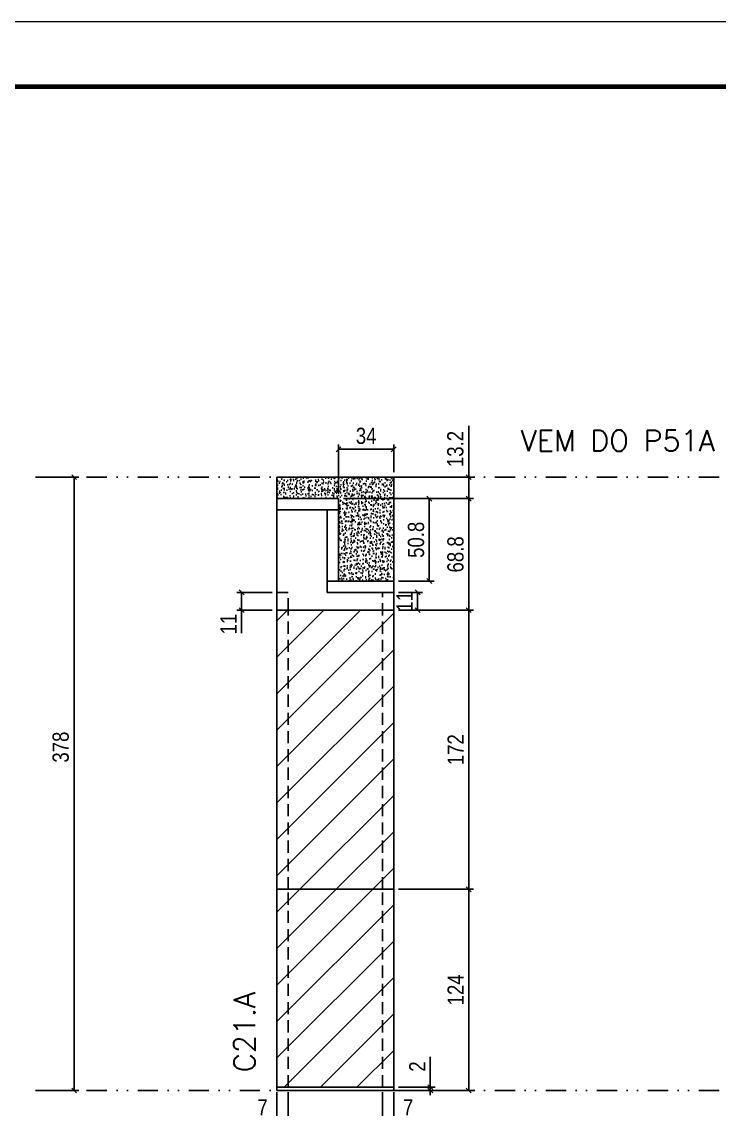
# Model space of a CAD drawing. Extents: x 2949 to 9203, y -16089 to 12527.
# Drawn here: x 8144 to 8574, y -8818 to -8148 of the extents above; entities that cross this region are included whole.
import ezdxf

# ---------------------------------------------------------------- set-up
doc = ezdxf.new("R2010")
doc.units = 0
for name, pattern in [('DASHED', [0.75, 0.5, -0.25]), ('DIVIDE2', [0.625, 0.25, -0.125, 0, -0.125, 0, -0.125]), ('HIDDEN', [0.375, 0.25, -0.125])]:
    doc.linetypes.add(name, pattern=pattern)
for name, color, linetype in [('COTA', 241, 'Continuous'), ('cotas', 4, 'Continuous'), ('Nível', 160, 'Continuous'), ('Painéis', 200, 'Continuous'), ('SARR_2.2x7', 40, 'Continuous'), ('Sarrafo de Pressão', 42, 'HIDDEN')]:
    doc.layers.add(name, color=color, linetype=linetype)
for name, color, linetype, lineweight in [('Folhas', 255, 'Continuous', 9), ('Hachura', 251, 'Continuous', 9), ('SARRAFO DE PRESSAO', 251, 'DASHED', 9), ('Texto Seção', 7, 'Continuous', 15)]:
    doc.layers.add(name, color=color, linetype=linetype, lineweight=lineweight)
doc.styles.add('COTA TECNICA', font='techl___.ttf', dxfattribs={"height": 10})
doc.styles.add('COTA TECNICA-50', font='techl___.ttf', dxfattribs={"height": 10})
doc.styles.add('REGUA-120', font='ROMANS.shx', dxfattribs={"height": 15})
doc.dimstyles.new('COTA PAINEL-50', dxfattribs={"dimtxt": 10, "dimasz": 3, "dimexe": 3, "dimexo": 3, "dimgap": 3, "dimtad": 1, "dimdec": 1, "dimzin": 12, "dimdsep": 46, "dimtxsty": 'COTA TECNICA-50', "dimblk1": 'OBLIQUE', "dimblk2": 'OBLIQUE', "dimsah": 1, "dimcen": 0.9, "dimclrd": 4, "dimclre": 4, "dimclrt": 240, "dimadec": 1, "dimazin": 3, "dimtfac": 1, "dimtdec": 1, "dimtmove": 0, "dimatfit": 3, "dimfxl": 1, "dimtolj": 1, "dimtzin": 12, "dimarcsym": 0})
doc.dimstyles.new('PAINEL', dxfattribs={"dimtxt": 10, "dimasz": 3, "dimexe": 3, "dimexo": 3, "dimgap": 3, "dimtad": 1, "dimdec": 1, "dimzin": 12, "dimdsep": 46, "dimtxsty": 'COTA TECNICA', "dimblk1": 'OBLIQUE', "dimblk2": 'OBLIQUE', "dimsah": 1, "dimcen": 0.9, "dimclrd": 4, "dimclre": 4, "dimclrt": 240, "dimadec": 1, "dimazin": 3, "dimtfac": 1, "dimtdec": 1, "dimtmove": 0, "dimatfit": 3, "dimfxl": 1, "dimtolj": 1, "dimtzin": 12, "dimarcsym": 0})
pattern_1 = [(45, (-181.83, 5742.876), (-11.22532, 11.22532), [])]

# ---------------------------------------------------------------- blocks, each defined once
blk = doc.blocks.new('9999999999')
at = {"layer": 'Folhas'}
blk.add_lwpolyline([(98138.98, 34190.21), (99623.98, 34190.21), (99623.98, 35240.21), (98138.98, 35240.21)], close=True, dxfattribs=at)
at = {"layer": 'Folhas', "color": 30, "const_width": 3}
blk.add_lwpolyline([(98213.98, 34230.21), (99583.98, 34230.21), (99583.98, 35200.21), (98213.98, 35200.21)], close=True, dxfattribs=at)
blk = doc.blocks.new('_Oblique')
at = {"color": 0, "linetype": 'ByBlock', "lineweight": -2}
blk.add_line((-0.5, -0.5), (0.5, 0.5), dxfattribs=at)
blk = doc.blocks.new('*D2906')
at = {"layer": 'cotas', "color": 4, "linetype": 'ByBlock', "lineweight": -2, "transparency": 16777216}
for p, q in [((8155.19, -8428.33), (8178.91, -8428.33)), ((8175.91, -8428.33), (8175.91, -8806.33)), ((8155.19, -8806.33), (8178.91, -8806.33))]:
    blk.add_line(p, q, dxfattribs=at)
at = {"layer": 'Defpoints', "color": 0, "linetype": 'ByBlock', "transparency": 16777216}
for p in [(8152.19, -8428.33), (8152.19, -8806.33), (8175.91, -8806.33)]:
    blk.add_point(p, dxfattribs=at)
at = {"layer": 'cotas', "color": 4, "linetype": 'ByBlock', "lineweight": -2, "transparency": 16777216, "xscale": 3, "yscale": 3, "zscale": 3}
for p, rotation in [((8175.91, -8428.33), 90), ((8175.91, -8806.33), 270)]:
    blk.add_blockref('_Oblique', p, dxfattribs=dict(at, rotation=rotation))
at = {"layer": 'cotas', "color": 240, "linetype": 'ByBlock', "transparency": 16777216, "insert": (8167.67, -8594.72), "char_height": 10, "attachment_point": 5, "rotation": 90, "style": 'COTA TECNICA'}
blk.add_mtext('\\A1;378', dxfattribs=at)
blk = doc.blocks.new('*D2911')
at = {"layer": 'COTA', "color": 4, "lineweight": -2, "transparency": 16777216}
for p, q in [((8300.92, -8807.33), (8300.92, -8861.51)), ((8372.92, -8807.33), (8372.92, -8861.51)), ((8300.92, -8858.51), (8372.92, -8858.51))]:
    blk.add_line(p, q, dxfattribs=at)
at = {"layer": 'Defpoints', "color": 0, "transparency": 16777216}
for p in [(8300.92, -8804.33), (8372.92, -8804.33), (8372.92, -8858.51)]:
    blk.add_point(p, dxfattribs=at)
at = {"layer": 'COTA', "color": 4, "lineweight": -2, "transparency": 16777216, "xscale": 3, "yscale": 3, "zscale": 3, "rotation": 180}
blk.add_blockref('_Oblique', (8300.92, -8858.51), dxfattribs=at)
at = {"layer": 'COTA', "color": 4, "lineweight": -2, "transparency": 16777216, "xscale": 3, "yscale": 3, "zscale": 3}
blk.add_blockref('_Oblique', (8372.92, -8858.51), dxfattribs=at)
at = {"layer": 'COTA', "color": 240, "transparency": 16777216, "insert": (8336.92, -8850.44), "char_height": 10, "attachment_point": 5, "style": 'COTA TECNICA'}
blk.add_mtext('\\A1;72', dxfattribs=at)
blk = doc.blocks.new('*D2912')
at = {"layer": 'COTA', "color": 4, "lineweight": -2, "transparency": 16777216}
for p, q in [((8375.92, -8682.33), (8422.16, -8682.33)), ((8419.16, -8806.33), (8419.16, -8682.33)), ((8375.92, -8806.33), (8422.16, -8806.33))]:
    blk.add_line(p, q, dxfattribs=at)
at = {"layer": 'Defpoints', "color": 0, "transparency": 16777216}
for p in [(8372.92, -8682.33), (8419.16, -8682.33), (8372.92, -8806.33)]:
    blk.add_point(p, dxfattribs=at)
at = {"layer": 'COTA', "color": 4, "lineweight": -2, "transparency": 16777216, "xscale": 3, "yscale": 3, "zscale": 3}
for p, rotation in [((8419.16, -8682.33), 90), ((8419.16, -8806.33), 270)]:
    blk.add_blockref('_Oblique', p, dxfattribs=dict(at, rotation=rotation))
at = {"layer": 'COTA', "color": 240, "transparency": 16777216, "insert": (8411.09, -8744.33), "char_height": 10, "attachment_point": 5, "rotation": 90, "style": 'COTA TECNICA-50'}
blk.add_mtext('\\A1;124', dxfattribs=at)
blk = doc.blocks.new('*D2913')
at = {"layer": 'COTA', "color": 4, "lineweight": -2, "transparency": 16777216}
for p, q in [((8395.45, -8804.33), (8395.45, -8785.53)), ((8375.92, -8804.33), (8398.45, -8804.33)), ((8375.92, -8806.33), (8398.45, -8806.33)), ((8395.45, -8806.33), (8395.45, -8804.33)), ((8395.45, -8806.33), (8395.45, -8809.33))]:
    blk.add_line(p, q, dxfattribs=at)
at = {"layer": 'Defpoints', "color": 0, "transparency": 16777216}
for p in [(8372.92, -8804.33), (8372.92, -8806.33), (8395.45, -8806.33)]:
    blk.add_point(p, dxfattribs=at)
at = {"layer": 'COTA', "color": 4, "lineweight": -2, "transparency": 16777216, "xscale": 3, "yscale": 3, "zscale": 3}
for p, rotation in [((8395.45, -8804.33), 270), ((8395.45, -8806.33), 90)]:
    blk.add_blockref('_Oblique', p, dxfattribs=dict(at, rotation=rotation))
at = {"layer": 'COTA', "color": 240, "transparency": 16777216, "insert": (8387.45, -8791.59), "char_height": 10, "attachment_point": 5, "rotation": 90, "style": 'COTA TECNICA-50'}
blk.add_mtext('\\A1;2', dxfattribs=at)
blk = doc.blocks.new('*D2914')
at = {"layer": 'COTA', "color": 4, "lineweight": -2, "transparency": 16777216}
for p, q in [((8307.92, -8807.33), (8307.92, -8827.84)), ((8300.92, -8809.33), (8300.92, -8827.84)), ((8300.92, -8824.84), (8286.19, -8824.84)), ((8307.92, -8824.84), (8300.92, -8824.84))]:
    blk.add_line(p, q, dxfattribs=at)
at = {"layer": 'Defpoints', "color": 0, "transparency": 16777216}
for p in [(8300.92, -8806.33), (8307.92, -8804.33), (8300.92, -8824.84)]:
    blk.add_point(p, dxfattribs=at)
at = {"layer": 'COTA', "color": 4, "lineweight": -2, "transparency": 16777216, "xscale": 3, "yscale": 3, "zscale": 3, "rotation": 180}
blk.add_blockref('_Oblique', (8300.92, -8824.84), dxfattribs=at)
at = {"layer": 'COTA', "color": 4, "lineweight": -2, "transparency": 16777216, "xscale": 3, "yscale": 3, "zscale": 3}
blk.add_blockref('_Oblique', (8307.92, -8824.84), dxfattribs=at)
at = {"layer": 'COTA', "color": 240, "transparency": 16777216, "insert": (8292.06, -8816.77), "char_height": 10, "attachment_point": 5, "style": 'COTA TECNICA-50'}
blk.add_mtext('\\A1;7', dxfattribs=at)
blk = doc.blocks.new('*D2915')
at = {"layer": 'COTA', "color": 4, "lineweight": -2, "transparency": 16777216}
for p, q in [((8365.92, -8807.33), (8365.92, -8827.84)), ((8372.92, -8809.33), (8372.92, -8827.84)), ((8365.92, -8824.84), (8372.92, -8824.84)), ((8372.92, -8824.84), (8387.65, -8824.84))]:
    blk.add_line(p, q, dxfattribs=at)
at = {"layer": 'Defpoints', "color": 0, "transparency": 16777216}
for p in [(8365.92, -8804.33), (8372.92, -8806.33), (8372.92, -8824.84)]:
    blk.add_point(p, dxfattribs=at)
at = {"layer": 'COTA', "color": 4, "lineweight": -2, "transparency": 16777216, "xscale": 3, "yscale": 3, "zscale": 3, "rotation": 180}
blk.add_blockref('_Oblique', (8365.92, -8824.84), dxfattribs=at)
at = {"layer": 'COTA', "color": 4, "lineweight": -2, "transparency": 16777216, "xscale": 3, "yscale": 3, "zscale": 3}
blk.add_blockref('_Oblique', (8372.92, -8824.84), dxfattribs=at)
at = {"layer": 'COTA', "color": 240, "transparency": 16777216, "insert": (8381.79, -8816.77), "char_height": 10, "attachment_point": 5, "style": 'COTA TECNICA-50'}
blk.add_mtext('\\A1;7', dxfattribs=at)
blk = doc.blocks.new('*D2916')
at = {"layer": 'COTA', "color": 4, "linetype": 'ByBlock', "lineweight": -2, "transparency": 16777216}
for p, q in [((8375.92, -8510.33), (8422.16, -8510.33)), ((8419.16, -8682.33), (8419.16, -8510.33)), ((8375.92, -8682.33), (8422.16, -8682.33))]:
    blk.add_line(p, q, dxfattribs=at)
at = {"layer": 'Defpoints', "color": 0, "linetype": 'ByBlock', "transparency": 16777216}
for p in [(8372.92, -8510.33), (8419.16, -8510.33), (8372.92, -8682.33)]:
    blk.add_point(p, dxfattribs=at)
at = {"layer": 'COTA', "color": 4, "linetype": 'ByBlock', "lineweight": -2, "transparency": 16777216, "xscale": 3, "yscale": 3, "zscale": 3}
for p, rotation in [((8419.16, -8510.33), 90), ((8419.16, -8682.33), 270)]:
    blk.add_blockref('_Oblique', p, dxfattribs=dict(at, rotation=rotation))
at = {"layer": 'COTA', "color": 240, "linetype": 'ByBlock', "transparency": 16777216, "insert": (8411.09, -8596.33), "char_height": 10, "attachment_point": 5, "rotation": 90, "style": 'COTA TECNICA'}
blk.add_mtext('\\A1;172', dxfattribs=at)
blk = doc.blocks.new('*D2918')
at = {"layer": 'COTA', "color": 4, "lineweight": -2, "transparency": 16777216}
for p, q in [((8341.92, -8441.53), (8422.16, -8441.53)), ((8419.16, -8441.53), (8419.16, -8510.33)), ((8375.92, -8510.33), (8422.16, -8510.33))]:
    blk.add_line(p, q, dxfattribs=at)
at = {"layer": 'Defpoints', "color": 0, "transparency": 16777216}
for p in [(8338.92, -8441.53), (8372.92, -8510.33), (8419.16, -8510.33)]:
    blk.add_point(p, dxfattribs=at)
at = {"layer": 'COTA', "color": 4, "lineweight": -2, "transparency": 16777216, "xscale": 3, "yscale": 3, "zscale": 3}
for p, rotation in [((8419.16, -8441.53), 90), ((8419.16, -8510.33), 270)]:
    blk.add_blockref('_Oblique', p, dxfattribs=dict(at, rotation=rotation))
at = {"layer": 'COTA', "color": 240, "transparency": 16777216, "insert": (8411.04, -8475.93), "char_height": 10, "attachment_point": 5, "rotation": 90, "style": 'COTA TECNICA-50'}
blk.add_mtext('\\A1;68.8', dxfattribs=at)
blk = doc.blocks.new('*D2919')
at = {"layer": 'COTA', "color": 4, "lineweight": -2, "transparency": 16777216}
for p, q in [((8419.16, -8428.33), (8419.16, -8396.6)), ((8375.92, -8428.33), (8422.16, -8428.33)), ((8419.16, -8441.53), (8419.16, -8428.33)), ((8341.92, -8441.53), (8422.16, -8441.53))]:
    blk.add_line(p, q, dxfattribs=at)
at = {"layer": 'Defpoints', "color": 0, "transparency": 16777216}
for p in [(8372.92, -8428.33), (8419.16, -8428.33), (8338.92, -8441.53)]:
    blk.add_point(p, dxfattribs=at)
at = {"layer": 'COTA', "color": 4, "lineweight": -2, "transparency": 16777216, "xscale": 3, "yscale": 3, "zscale": 3}
for p, rotation in [((8419.16, -8428.33), 90), ((8419.16, -8441.53), 270)]:
    blk.add_blockref('_Oblique', p, dxfattribs=dict(at, rotation=rotation))
at = {"layer": 'COTA', "color": 240, "transparency": 16777216, "insert": (8410.94, -8410.97), "char_height": 10, "attachment_point": 5, "rotation": 90, "style": 'COTA TECNICA-50'}
blk.add_mtext('\\A1;13.2', dxfattribs=at)
blk = doc.blocks.new('*D2920')
at = {"layer": 'COTA', "color": 4, "lineweight": -2, "transparency": 16777216}
for p, q in [((8341.92, -8441.53), (8397.84, -8441.53)), ((8394.84, -8441.53), (8394.84, -8492.33)), ((8375.92, -8492.33), (8397.84, -8492.33))]:
    blk.add_line(p, q, dxfattribs=at)
at = {"layer": 'Defpoints', "color": 0, "transparency": 16777216}
for p in [(8338.92, -8441.53), (8372.92, -8492.33), (8394.84, -8492.33)]:
    blk.add_point(p, dxfattribs=at)
at = {"layer": 'COTA', "color": 4, "lineweight": -2, "transparency": 16777216, "xscale": 3, "yscale": 3, "zscale": 3}
for p, rotation in [((8394.84, -8441.53), 90), ((8394.84, -8492.33), 270)]:
    blk.add_blockref('_Oblique', p, dxfattribs=dict(at, rotation=rotation))
at = {"layer": 'COTA', "color": 240, "transparency": 16777216, "insert": (8386.71, -8466.93), "char_height": 10, "attachment_point": 5, "rotation": 90, "style": 'COTA TECNICA-50'}
blk.add_mtext('\\A1;50.8', dxfattribs=at)
blk = doc.blocks.new('*D2921')
at = {"layer": 'COTA', "color": 4, "lineweight": -2, "transparency": 16777216}
for p, q in [((8338.92, -8438.53), (8338.92, -8408.13)), ((8338.92, -8411.13), (8372.92, -8411.13)), ((8372.92, -8425.33), (8372.92, -8408.13))]:
    blk.add_line(p, q, dxfattribs=at)
at = {"layer": 'Defpoints', "color": 0, "transparency": 16777216}
for p in [(8372.92, -8411.13), (8372.92, -8428.33), (8338.92, -8441.53)]:
    blk.add_point(p, dxfattribs=at)
at = {"layer": 'COTA', "color": 4, "lineweight": -2, "transparency": 16777216, "xscale": 3, "yscale": 3, "zscale": 3, "rotation": 180}
blk.add_blockref('_Oblique', (8338.92, -8411.13), dxfattribs=at)
at = {"layer": 'COTA', "color": 4, "lineweight": -2, "transparency": 16777216, "xscale": 3, "yscale": 3, "zscale": 3}
blk.add_blockref('_Oblique', (8372.92, -8411.13), dxfattribs=at)
at = {"layer": 'COTA', "color": 240, "transparency": 16777216, "insert": (8355.92, -8402.91), "char_height": 10, "attachment_point": 5, "style": 'COTA TECNICA-50'}
blk.add_mtext('\\A1;34', dxfattribs=at)
blk = doc.blocks.new('*D2922')
at = {"layer": 'COTA', "color": 4, "lineweight": -2, "transparency": 16777216}
for p, q in [((8375.92, -8499.33), (8390.68, -8499.33)), ((8387.68, -8510.33), (8387.68, -8499.33)), ((8375.92, -8510.33), (8390.68, -8510.33))]:
    blk.add_line(p, q, dxfattribs=at)
at = {"layer": 'Defpoints', "color": 0, "transparency": 16777216}
for p in [(8372.92, -8499.33), (8387.68, -8499.33), (8372.92, -8510.33)]:
    blk.add_point(p, dxfattribs=at)
at = {"layer": 'COTA', "color": 4, "lineweight": -2, "transparency": 16777216, "xscale": 3, "yscale": 3, "zscale": 3}
for p, rotation in [((8387.68, -8499.33), 90), ((8387.68, -8510.33), 270)]:
    blk.add_blockref('_Oblique', p, dxfattribs=dict(at, rotation=rotation))
at = {"layer": 'COTA', "color": 240, "transparency": 16777216, "insert": (8379.62, -8504.83), "char_height": 10, "attachment_point": 5, "rotation": 90, "style": 'COTA TECNICA-50'}
blk.add_mtext('\\A1;11', dxfattribs=at)
blk = doc.blocks.new('*D2944')
at = {"layer": 'COTA', "color": 4, "lineweight": -2, "transparency": 16777216}
for p, q in [((8297.92, -8499.33), (8276.14, -8499.33)), ((8279.14, -8499.33), (8279.14, -8510.33)), ((8297.92, -8510.33), (8276.14, -8510.33)), ((8279.14, -8510.33), (8279.14, -8524.42))]:
    blk.add_line(p, q, dxfattribs=at)
at = {"layer": 'Defpoints', "color": 0, "transparency": 16777216}
for p in [(8300.92, -8499.33), (8279.14, -8510.33), (8300.92, -8510.33)]:
    blk.add_point(p, dxfattribs=at)
at = {"layer": 'COTA', "color": 4, "lineweight": -2, "transparency": 16777216, "xscale": 3, "yscale": 3, "zscale": 3}
for p, rotation in [((8279.14, -8499.33), 90), ((8279.14, -8510.33), 270)]:
    blk.add_blockref('_Oblique', p, dxfattribs=dict(at, rotation=rotation))
at = {"layer": 'COTA', "color": 240, "transparency": 16777216, "insert": (8271.09, -8518.88), "char_height": 10, "attachment_point": 5, "rotation": 90, "style": 'COTA TECNICA-50'}
blk.add_mtext('\\A1;11', dxfattribs=at)

msp = doc.modelspace()

# ---------------------------------------------------------------- hatches: boundary and pattern name
at = {"layer": 'COTA', "linetype": 'ByBlock'}
h = msp.add_hatch(dxfattribs=at)
h.set_pattern_fill('AR-CONC', color=256, scale=0.03)
h.paths.add_polyline_path([(8372.92, -8428.33), (8300.92, -8428.33), (8300.92, -8441.53), (8338.92, -8441.53), (8338.92, -8492.33), (8372.92, -8492.33)])
at = {"layer": 'Hachura', "linetype": 'ByBlock'}
h = msp.add_hatch(dxfattribs=at)
h.set_pattern_fill('ANSI31', color=256, scale=5)
h.set_pattern_definition(pattern_1)
h.paths.add_polyline_path([(8372.92, -8510.33), (8300.92, -8510.33), (8300.92, -8682.33), (8372.92, -8682.33)])
h = msp.add_hatch(dxfattribs=at)
h.set_pattern_fill('ANSI31', color=256, scale=5)
h.set_pattern_definition(pattern_1)
h.paths.add_polyline_path([(8372.92, -8682.33), (8300.92, -8682.33), (8300.92, -8804.33), (8372.92, -8804.33)])

# ---------------------------------------------------------------- linework, layer by layer
at = {"layer": 'COTA', "linetype": 'ByBlock'}
for p, q in [((8300.92, -8441.53), (8300.92, -8428.33)), ((8300.92, -8428.33), (8372.92, -8428.33)), ((8372.92, -8492.33), (8372.92, -8428.33))]:
    msp.add_line(p, q, dxfattribs=at)
at = {"layer": 'Nível', "color": 4, "linetype": 'DIVIDE2', "ltscale": 50}
for p, q in [((8152.19, -8428.33), (9162.53, -8428.33)), ((8152.19, -8806.33), (9162.53, -8806.33))]:
    msp.add_line(p, q, dxfattribs=at)
at = {"layer": 'Painéis'}
for p, q in [((8300.92, -8441.53), (8338.92, -8441.53)), ((8300.92, -8441.53), (8300.92, -8510.33)), ((8338.92, -8492.33), (8338.92, -8441.53)), ((8338.92, -8492.33), (8372.92, -8492.33)), ((8372.92, -8510.33), (8372.92, -8492.33)), ((8300.92, -8510.33), (8372.92, -8510.33))]:
    msp.add_line(p, q, dxfattribs=at)
for points in [[(8372.92, -8682.33), (8300.92, -8682.33), (8300.92, -8510.33), (8372.92, -8510.33)], [(8300.92, -8510.33), (8372.92, -8510.33), (8372.92, -8510.33), (8300.92, -8510.33)], [(8300.92, -8804.33), (8372.92, -8804.33), (8372.92, -8682.33), (8300.92, -8682.33)], [(8300.92, -8804.33), (8372.92, -8804.33), (8372.92, -8806.33), (8300.92, -8806.33)]]:
    msp.add_lwpolyline(points, close=True, dxfattribs=at)
at = {"layer": 'SARR_2.2x7'}
for p, q in [((8300.92, -8448.53), (8338.92, -8448.53)), ((8331.92, -8492.33), (8331.92, -8448.53)), ((8338.92, -8492.33), (8331.92, -8492.33)), ((8331.92, -8492.33), (8331.92, -8499.33)), ((8331.92, -8499.33), (8365.92, -8499.33))]:
    msp.add_line(p, q, dxfattribs=at)
at = {"layer": 'Sarrafo de Pressão', "ltscale": 30}
for p, q in [((8307.92, -8499.33), (8300.92, -8499.33)), ((8307.92, -8510.33), (8307.92, -8499.33)), ((8365.92, -8682.33), (8365.92, -8499.33)), ((8365.92, -8499.33), (8372.92, -8499.33)), ((8307.92, -8682.33), (8307.92, -8510.33)), ((8307.92, -8804.33), (8307.92, -8682.33)), ((8365.92, -8804.33), (8365.92, -8682.33))]:
    msp.add_line(p, q, dxfattribs=at)

# ---------------------------------------------------------------- block references
at = {"layer": 'SARRAFO DE PRESSAO', "color": 6, "linetype": 'ByBlock'}
msp.add_blockref('9999999999', (-90421.44, -43387.82), dxfattribs=at)

# ---------------------------------------------------------------- texts
at = {"layer": 'Texto Seção', "insert": (8451.08, -8412.33), "char_height": 13, "width": 285.3299, "attachment_point": 7, "style": 'REGUA-120'}
msp.add_mtext('VEM DO P51A', dxfattribs=at)
at = {"layer": 'Texto Seção', "insert": (8287.45, -8795.08), "char_height": 13, "width": 285.3299, "attachment_point": 7, "rotation": 90, "style": 'REGUA-120'}
msp.add_mtext('C21.A', dxfattribs=at)

# ---------------------------------------------------------------- dimensions: what is measured, and where the dimension line sits
at = {"layer": 'COTA'}
for base, p1, p2, picture, middle in [((8372.92, -8411.13), (8338.92, -8441.53), (8372.92, -8428.33), '*D2921', (8355.92, -8402.91)), ((8372.92, -8824.84), (8365.92, -8804.33), (8372.92, -8806.33), '*D2915', (8381.79, -8816.77))]:
    dim = msp.add_linear_dim(base=base, p1=p1, p2=p2, dimstyle='COTA PAINEL-50', dxfattribs=at)
    dim.commit()
    dim.dimension.update_dxf_attribs({"geometry": picture, "text_midpoint": middle})
for base, p1, p2, angle, picture, middle in [((8419.16, -8428.33), (8338.92, -8441.53), (8372.92, -8428.33), 90, '*D2919', (8410.94, -8410.97)), ((8419.16, -8510.33), (8338.92, -8441.53), (8372.92, -8510.33), 90, '*D2918', (8411.04, -8475.93)), ((8394.84, -8492.33), (8338.92, -8441.53), (8372.92, -8492.33), 90, '*D2920', (8386.71, -8466.93)), ((8279.14, -8510.33), (8300.92, -8499.33), (8300.92, -8510.33), 90, '*D2944', (8271.09, -8518.88)), ((8419.16, -8682.33), (8372.92, -8806.33), (8372.92, -8682.33), 90, '*D2912', (8411.09, -8744.33)), ((8300.92, -8824.84), (8307.92, -8804.33), (8300.92, -8806.33), 180, '*D2914', (8292.06, -8816.77))]:
    dim = msp.add_linear_dim(base=base, p1=p1, p2=p2, angle=angle, dimstyle='COTA PAINEL-50', dxfattribs=at)
    dim.commit()
    dim.dimension.update_dxf_attribs({"geometry": picture, "text_midpoint": middle})
for base, p1, p2, picture, middle in [((8387.68, -8499.33), (8372.92, -8510.33), (8372.92, -8499.33), '*D2922', (8387.68, -8504.83)), ((8395.45, -8806.33), (8372.92, -8804.33), (8372.92, -8806.33), '*D2913', (8395.45, -8791.59))]:
    dim = msp.add_linear_dim(base=base, p1=p1, p2=p2, angle=90, dimstyle='COTA PAINEL-50', dxfattribs=at)
    dim.commit()
    dim.dimension.update_dxf_attribs({"geometry": picture, "text_midpoint": middle, "dimtype": 160})
at = {"layer": 'COTA', "linetype": 'ByBlock'}
dim = msp.add_linear_dim(base=(8419.16, -8510.33), p1=(8372.92, -8682.33), p2=(8372.92, -8510.33), angle=90, dimstyle='PAINEL', dxfattribs=at)
dim.commit()
dim.dimension.update_dxf_attribs({"geometry": '*D2916', "text_midpoint": (8411.09, -8596.33)})
at = {"layer": 'COTA'}
dim = msp.add_linear_dim(base=(8372.92, -8858.51), p1=(8300.92, -8804.33), p2=(8372.92, -8804.33), dimstyle='PAINEL', override={"dimarcsym": 2}, dxfattribs=at)
dim.commit()
dim.dimension.update_dxf_attribs({"geometry": '*D2911', "text_midpoint": (8336.92, -8850.44)})
at = {"layer": 'cotas', "linetype": 'ByBlock'}
dim = msp.add_linear_dim(base=(8175.91, -8806.33), p1=(8152.19, -8428.33), p2=(8152.19, -8806.33), angle=90, dimstyle='PAINEL', dxfattribs=at)
dim.commit()
dim.dimension.update_dxf_attribs({"geometry": '*D2906', "text_midpoint": (8175.91, -8594.72), "dimtype": 160})

doc.saveas('drawing.dxf')
